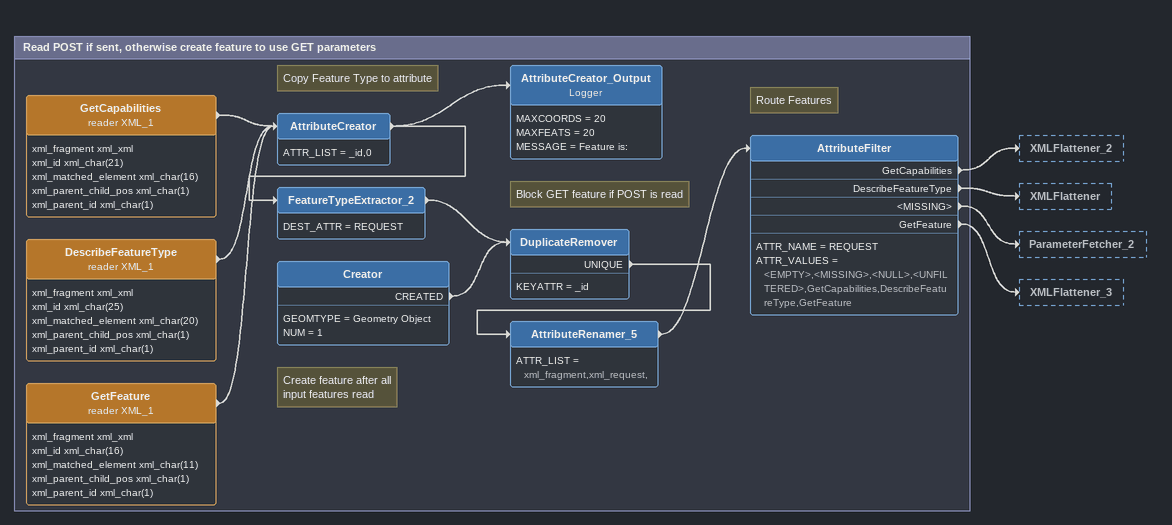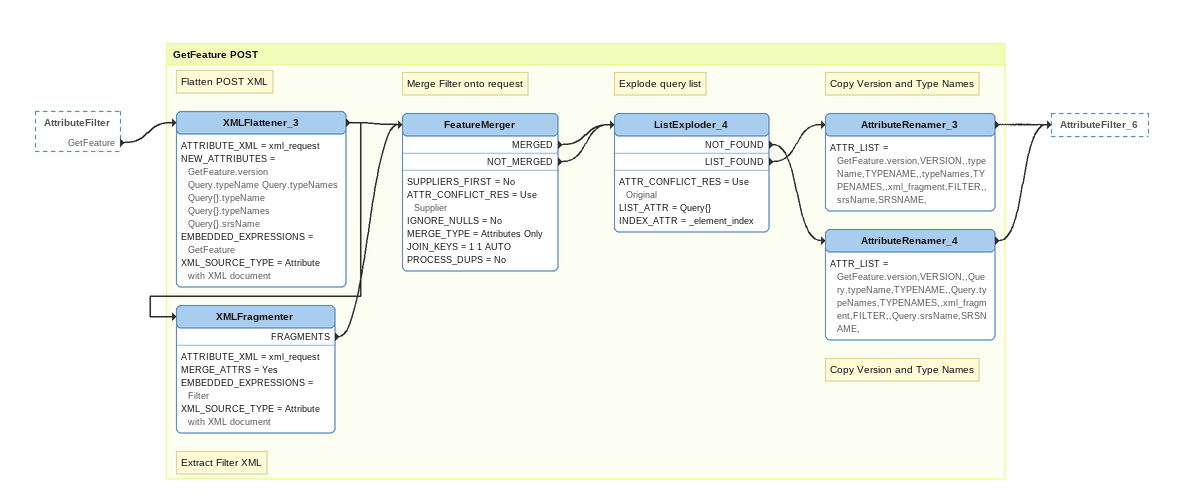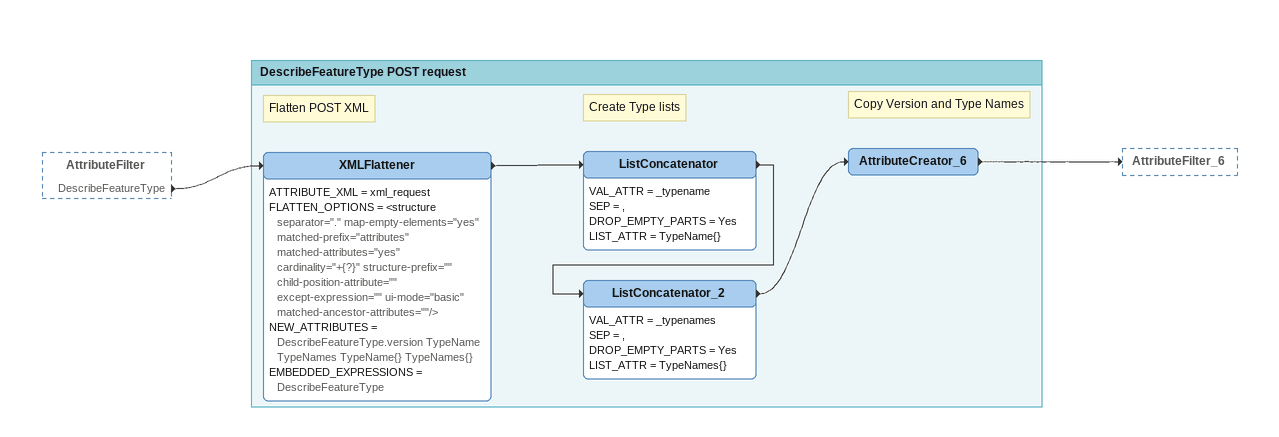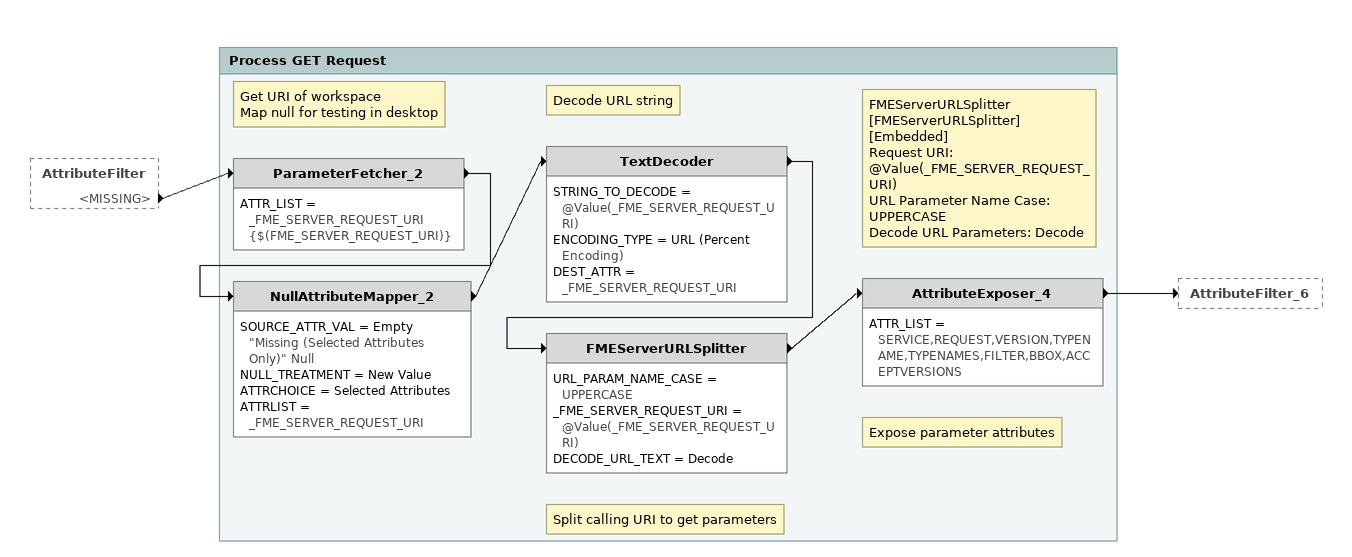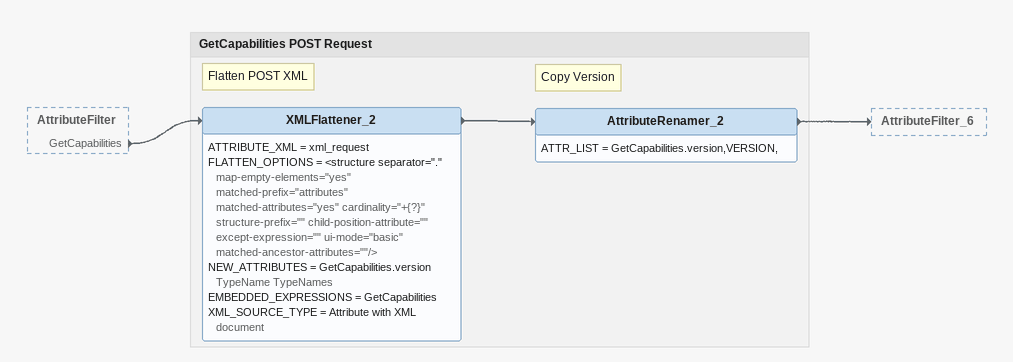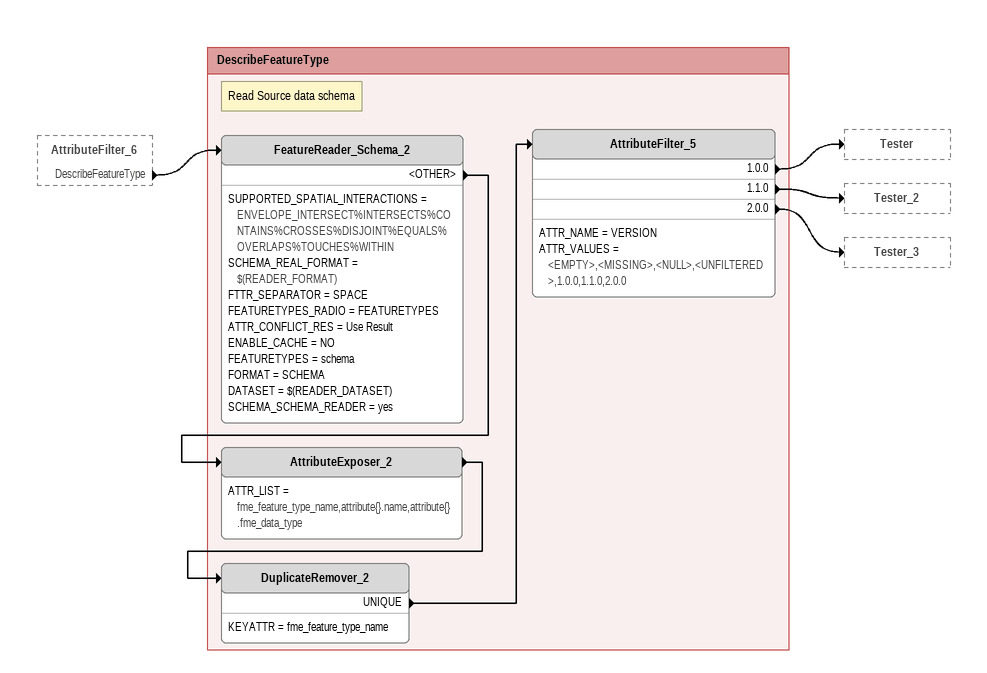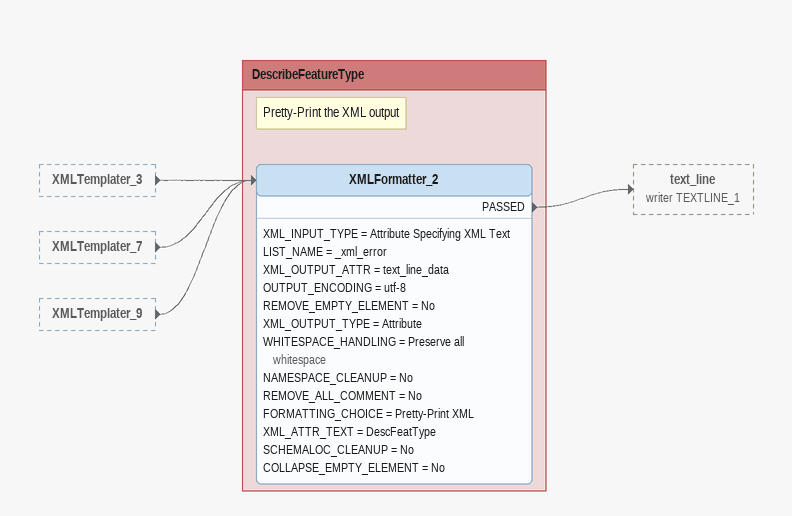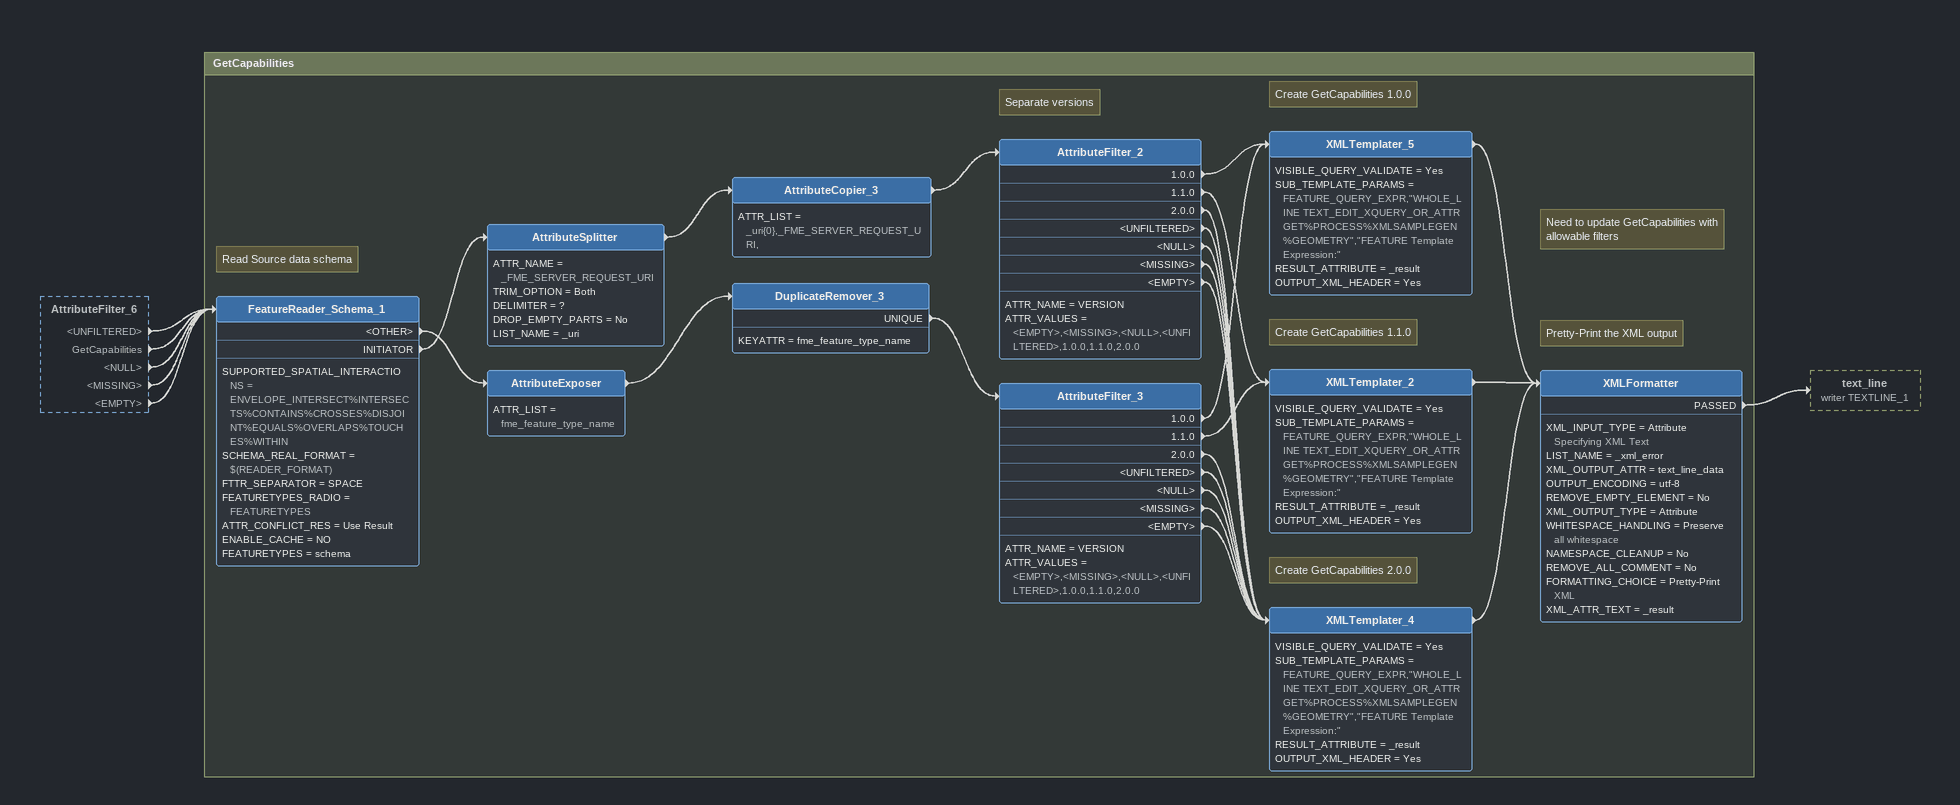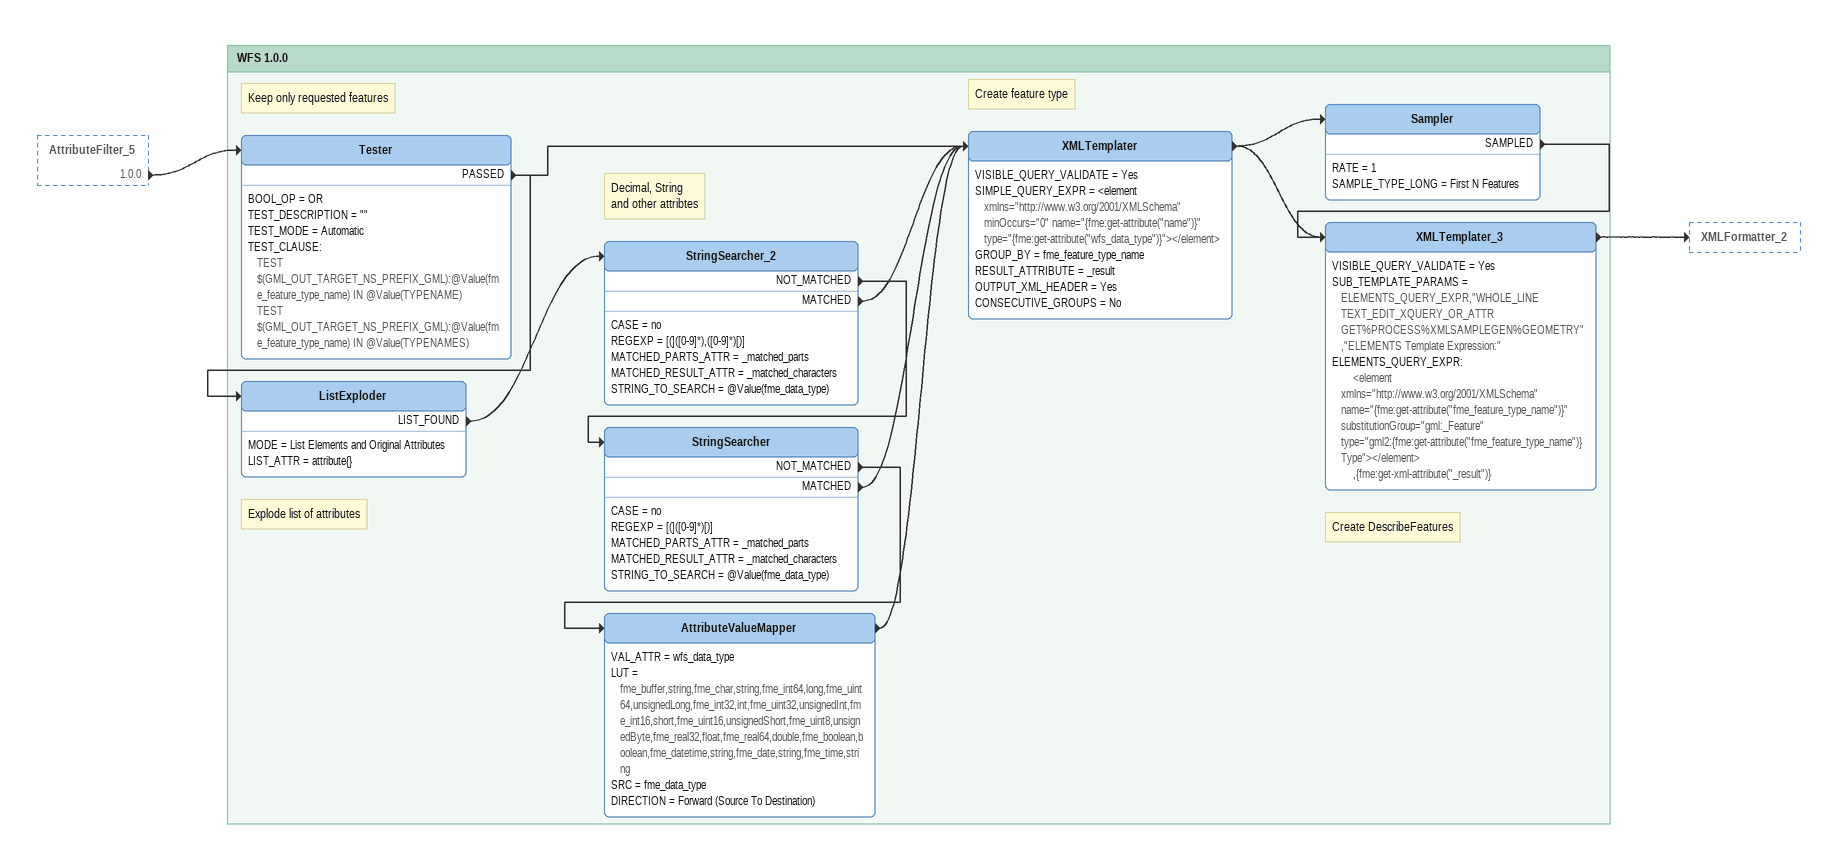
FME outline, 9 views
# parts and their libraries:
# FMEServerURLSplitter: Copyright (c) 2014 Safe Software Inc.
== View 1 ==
Bookmark: Read POST if sent, otherwise create feature to use GET parameters
GetCapabilities (reader XML_1)
    attributes: xml_fragment xml_xml, xml_id xml_char(21), xml_matched_element xml_char(16), xml_parent_child_pos xml_char(1), xml_parent_id xml_char(1)
    -> AttributeCreator
DescribeFeatureType (reader XML_1)
    attributes: xml_fragment xml_xml, xml_id xml_char(25), xml_matched_element xml_char(20), xml_parent_child_pos xml_char(1), xml_parent_id xml_char(1)
    -> AttributeCreator
GetFeature (reader XML_1)
    attributes: xml_fragment xml_xml, xml_id xml_char(16), xml_matched_element xml_char(11), xml_parent_child_pos xml_char(1), xml_parent_id xml_char(1)
    -> AttributeCreator
Note: Copy Feature Type to attribute
AttributeCreator
    ATTR_LIST = _id,0
    -> FeatureTypeExtractor_2
    -> AttributeCreator_Output
AttributeCreator_Output: Logger
    MAXCOORDS = 20
    MAXFEATS = 20
    MESSAGE = Feature is:
FeatureTypeExtractor_2
    DEST_ATTR = REQUEST
    -> DuplicateRemover
Note: Create feature after all / input features read
Creator
    GEOMTYPE = Geometry Object
    NUM = 1
    CREATED -> DuplicateRemover
Note: Block GET feature if POST is read
DuplicateRemover
    KEYATTR = _id
    UNIQUE -> AttributeRenamer_5
AttributeRenamer_5
    ATTR_LIST = xml_fragment,xml_request,
    -> AttributeFilter
Note: Route Features
AttributeFilter
    ATTR_NAME = REQUEST
    ATTR_VALUES = <EMPTY>,<MISSING>,<NULL>,<UNFILTERED>,GetCapabilities,DescribeFeatureType,GetFeature
    GetCapabilities -> XMLFlattener_2
    DescribeFeatureType -> XMLFlattener
    <MISSING> -> ParameterFetcher_2
    GetFeature -> XMLFlattener_3

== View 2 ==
AttributeFilter [outside]
    GetFeature -> XMLFlattener_3

Bookmark: GetFeature POST
Note: Flatten POST XML
XMLFlattener_3
    ATTRIBUTE_XML = xml_request
    NEW_ATTRIBUTES = GetFeature.version Query.typeName Query.typeNames Query{}.typeName Query{}.typeNames Query{}.srsName
    EMBEDDED_EXPRESSIONS = GetFeature
    XML_SOURCE_TYPE = Attribute with XML document
    -> XMLFragmenter
    -> FeatureMerger
Note: Extract Filter XML
XMLFragmenter
    ATTRIBUTE_XML = xml_request
    MERGE_ATTRS = Yes
    EMBEDDED_EXPRESSIONS = Filter
    XML_SOURCE_TYPE = Attribute with XML document
    FRAGMENTS -> FeatureMerger
Note: Merge Filter onto request
FeatureMerger
    SUPPLIERS_FIRST = No
    ATTR_CONFLICT_RES = Use Supplier
    IGNORE_NULLS = No
    MERGE_TYPE = Attributes Only
    JOIN_KEYS = 1 1 AUTO
    PROCESS_DUPS = No
    MERGED -> ListExploder_4
    NOT_MERGED -> ListExploder_4
Note: Explode query list
ListExploder_4
    ATTR_CONFLICT_RES = Use Original
    LIST_ATTR = Query{}
    INDEX_ATTR = _element_index
    NOT_FOUND -> AttributeRenamer_4
    LIST_FOUND -> AttributeRenamer_3
Note: Copy Version and Type Names
AttributeRenamer_3
    ATTR_LIST = GetFeature.version,VERSION,,typeName,TYPENAME,,typeNames,TYPENAMES,,xml_fragment,FILTER,,srsName,SRSNAME,
    -> AttributeFilter_6
Note: Copy Version and Type Names
AttributeRenamer_4
    ATTR_LIST = GetFeature.version,VERSION,,Query.typeName,TYPENAME,,Query.typeNames,TYPENAMES,,xml_fragment,FILTER,,Query.srsName,SRSNAME,
    -> AttributeFilter_6

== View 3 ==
AttributeFilter [outside]
    DescribeFeatureType -> XMLFlattener

Bookmark: DescribeFeatureType POST request
Note: Flatten POST XML
XMLFlattener
    ATTRIBUTE_XML = xml_request
    FLATTEN_OPTIONS = <structure separator="." map-empty-elements="yes" matched-prefix="attributes" matched-attributes="yes" cardinality="+{?}" structure-prefix="" child-position-attribute="" except-expression="" ui-mode="basic" matched-ancestor-attributes=""/>
    NEW_ATTRIBUTES = DescribeFeatureType.version TypeName TypeNames TypeName{} TypeNames{}
    EMBEDDED_EXPRESSIONS = DescribeFeatureType
    -> ListConcatenator
Note: Create Type lists
ListConcatenator
    VAL_ATTR = _typename
    SEP = ,
    DROP_EMPTY_PARTS = Yes
    LIST_ATTR = TypeName{}
    -> ListConcatenator_2
ListConcatenator_2
    VAL_ATTR = _typenames
    SEP = ,
    DROP_EMPTY_PARTS = Yes
    LIST_ATTR = TypeNames{}
    -> AttributeCreator_6
Note: Copy Version and Type Names
AttributeCreator_6
    -> AttributeFilter_6

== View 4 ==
AttributeFilter [outside]
    <MISSING> -> ParameterFetcher_2

Bookmark: Process GET Request
Note: Get URI of workspace / Map null for testing in desktop
ParameterFetcher_2
    ATTR_LIST = _FME_SERVER_REQUEST_URI {$(FME_SERVER_REQUEST_URI)}
    -> NullAttributeMapper_2
NullAttributeMapper_2
    SOURCE_ATTR_VAL = Empty "Missing (Selected Attributes Only)" Null
    NULL_TREATMENT = New Value
    ATTRCHOICE = Selected Attributes
    ATTRLIST = _FME_SERVER_REQUEST_URI
    -> TextDecoder
Note: Decode URL string
TextDecoder
    STRING_TO_DECODE = @Value(_FME_SERVER_REQUEST_URI)
    ENCODING_TYPE = URL (Percent Encoding)
    DEST_ATTR = _FME_SERVER_REQUEST_URI
    -> FMEServerURLSplitter
Note: Split calling URI to get parameters
Note: FMEServerURLSplitter [FMEServerURLSplitter] / [Embedded] / Request URI: @Value(_FME_SERVER_REQUEST_URI) / URL Parameter Name Case: UPPERCASE / Decode URL Parameters: Decode
FMEServerURLSplitter
    URL_PARAM_NAME_CASE = UPPERCASE
    _FME_SERVER_REQUEST_URI = @Value(_FME_SERVER_REQUEST_URI)
    DECODE_URL_TEXT = Decode
    -> AttributeExposer_4
Note: Expose parameter attributes
AttributeExposer_4
    ATTR_LIST = SERVICE,REQUEST,VERSION,TYPENAME,TYPENAMES,FILTER,BBOX,ACCEPTVERSIONS
    -> AttributeFilter_6

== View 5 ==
AttributeFilter [outside]
    GetCapabilities -> XMLFlattener_2

Bookmark: GetCapabilities POST Request
Note: Flatten POST XML
XMLFlattener_2
    ATTRIBUTE_XML = xml_request
    FLATTEN_OPTIONS = <structure separator="." map-empty-elements="yes" matched-prefix="attributes" matched-attributes="yes" cardinality="+{?}" structure-prefix="" child-position-attribute="" except-expression="" ui-mode="basic" matched-ancestor-attributes=""/>
    NEW_ATTRIBUTES = GetCapabilities.version TypeName TypeNames
    EMBEDDED_EXPRESSIONS = GetCapabilities
    XML_SOURCE_TYPE = Attribute with XML document
    -> AttributeRenamer_2
Note: Copy Version
AttributeRenamer_2
    ATTR_LIST = GetCapabilities.version,VERSION,
    -> AttributeFilter_6

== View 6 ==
AttributeFilter_6 [outside]
    DescribeFeatureType -> FeatureReader_Schema_2

Bookmark: DescribeFeatureType
Note: Read Source data schema
FeatureReader_Schema_2
    SUPPORTED_SPATIAL_INTERACTIONS = ENVELOPE_INTERSECT%INTERSECTS%CONTAINS%CROSSES%DISJOINT%EQUALS%OVERLAPS%TOUCHES%WITHIN
    SCHEMA_REAL_FORMAT = $(READER_FORMAT)
    FTTR_SEPARATOR = SPACE
    FEATURETYPES_RADIO = FEATURETYPES
    ATTR_CONFLICT_RES = Use Result
    ENABLE_CACHE = NO
    FEATURETYPES = schema
    FORMAT = SCHEMA
    DATASET = $(READER_DATASET)
    SCHEMA_SCHEMA_READER = yes
    <OTHER> -> AttributeExposer_2
AttributeExposer_2
    ATTR_LIST = fme_feature_type_name,attribute{}.name,attribute{}.fme_data_type
    -> DuplicateRemover_2
DuplicateRemover_2
    KEYATTR = fme_feature_type_name
    UNIQUE -> AttributeFilter_5
AttributeFilter_5
    ATTR_NAME = VERSION
    ATTR_VALUES = <EMPTY>,<MISSING>,<NULL>,<UNFILTERED>,1.0.0,1.1.0,2.0.0
    1.0.0 -> Tester
    1.1.0 -> Tester_2
    2.0.0 -> Tester_3

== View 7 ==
XMLTemplater_3 [outside]
    -> XMLFormatter_2
XMLTemplater_7 [outside]
    -> XMLFormatter_2
XMLTemplater_9 [outside]
    -> XMLFormatter_2

Bookmark: DescribeFeatureType
Note: Pretty-Print the XML output
XMLFormatter_2
    XML_INPUT_TYPE = Attribute Specifying XML Text
    LIST_NAME = _xml_error
    XML_OUTPUT_ATTR = text_line_data
    OUTPUT_ENCODING = utf-8
    REMOVE_EMPTY_ELEMENT = No
    XML_OUTPUT_TYPE = Attribute
    WHITESPACE_HANDLING = Preserve all whitespace
    NAMESPACE_CLEANUP = No
    REMOVE_ALL_COMMENT = No
    FORMATTING_CHOICE = Pretty-Print XML
    XML_ATTR_TEXT = DescFeatType
    SCHEMALOC_CLEANUP = No
    COLLAPSE_EMPTY_ELEMENT = No
    PASSED -> text_line (writer TEXTLINE_1)

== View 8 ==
AttributeFilter_6 [outside]
    <UNFILTERED> -> FeatureReader_Schema_1
    GetCapabilities -> FeatureReader_Schema_1
    <NULL> -> FeatureReader_Schema_1
    <MISSING> -> FeatureReader_Schema_1
    <EMPTY> -> FeatureReader_Schema_1

Bookmark: GetCapabilities
Note: Read Source data schema
FeatureReader_Schema_1
    SUPPORTED_SPATIAL_INTERACTIONS = ENVELOPE_INTERSECT%INTERSECTS%CONTAINS%CROSSES%DISJOINT%EQUALS%OVERLAPS%TOUCHES%WITHIN
    SCHEMA_REAL_FORMAT = $(READER_FORMAT)
    FTTR_SEPARATOR = SPACE
    FEATURETYPES_RADIO = FEATURETYPES
    ATTR_CONFLICT_RES = Use Result
    ENABLE_CACHE = NO
    FEATURETYPES = schema
    <OTHER> -> AttributeExposer
    INITIATOR -> AttributeSplitter
AttributeSplitter
    ATTR_NAME = _FME_SERVER_REQUEST_URI
    TRIM_OPTION = Both
    DELIMITER = ?
    DROP_EMPTY_PARTS = No
    LIST_NAME = _uri
    -> AttributeCopier_3
AttributeCopier_3
    ATTR_LIST = _uri{0},_FME_SERVER_REQUEST_URI,
    -> AttributeFilter_2
Note: Separate versions
AttributeFilter_2
    ATTR_NAME = VERSION
    ATTR_VALUES = <EMPTY>,<MISSING>,<NULL>,<UNFILTERED>,1.0.0,1.1.0,2.0.0
    1.0.0 -> XMLTemplater_5
    1.1.0 -> XMLTemplater_2
    2.0.0 -> XMLTemplater_4
    <UNFILTERED> -> XMLTemplater_4
    <NULL> -> XMLTemplater_4
    <MISSING> -> XMLTemplater_4
    <EMPTY> -> XMLTemplater_4
AttributeExposer
    ATTR_LIST = fme_feature_type_name
    -> DuplicateRemover_3
DuplicateRemover_3
    KEYATTR = fme_feature_type_name
    UNIQUE -> AttributeFilter_3
AttributeFilter_3
    ATTR_NAME = VERSION
    ATTR_VALUES = <EMPTY>,<MISSING>,<NULL>,<UNFILTERED>,1.0.0,1.1.0,2.0.0
    1.0.0 -> XMLTemplater_5
    1.1.0 -> XMLTemplater_2
    2.0.0 -> XMLTemplater_4
    <UNFILTERED> -> XMLTemplater_4
    <NULL> -> XMLTemplater_4
    <MISSING> -> XMLTemplater_4
    <EMPTY> -> XMLTemplater_4
Note: Create GetCapabilities 1.0.0
XMLTemplater_5
    VISIBLE_QUERY_VALIDATE = Yes
    SUB_TEMPLATE_PARAMS = FEATURE_QUERY_EXPR,"WHOLE_LINE TEXT_EDIT_XQUERY_OR_ATTR GET%PROCESS%XMLSAMPLEGEN%GEOMETRY","FEATURE Template Expression:"
    RESULT_ATTRIBUTE = _result
    OUTPUT_XML_HEADER = Yes
    -> XMLFormatter
Note: Create GetCapabilities 1.1.0
Note: Need to update GetCapabilities with allowable filters
XMLTemplater_2
    VISIBLE_QUERY_VALIDATE = Yes
    SUB_TEMPLATE_PARAMS = FEATURE_QUERY_EXPR,"WHOLE_LINE TEXT_EDIT_XQUERY_OR_ATTR GET%PROCESS%XMLSAMPLEGEN%GEOMETRY","FEATURE Template Expression:"
    RESULT_ATTRIBUTE = _result
    OUTPUT_XML_HEADER = Yes
    -> XMLFormatter
Note: Create GetCapabilities 2.0.0
XMLTemplater_4
    VISIBLE_QUERY_VALIDATE = Yes
    SUB_TEMPLATE_PARAMS = FEATURE_QUERY_EXPR,"WHOLE_LINE TEXT_EDIT_XQUERY_OR_ATTR GET%PROCESS%XMLSAMPLEGEN%GEOMETRY","FEATURE Template Expression:"
    RESULT_ATTRIBUTE = _result
    OUTPUT_XML_HEADER = Yes
    -> XMLFormatter
Note: Pretty-Print the XML output
XMLFormatter
    XML_INPUT_TYPE = Attribute Specifying XML Text
    LIST_NAME = _xml_error
    XML_OUTPUT_ATTR = text_line_data
    OUTPUT_ENCODING = utf-8
    REMOVE_EMPTY_ELEMENT = No
    XML_OUTPUT_TYPE = Attribute
    WHITESPACE_HANDLING = Preserve all whitespace
    NAMESPACE_CLEANUP = No
    REMOVE_ALL_COMMENT = No
    FORMATTING_CHOICE = Pretty-Print XML
    XML_ATTR_TEXT = _result
    PASSED -> text_line (writer TEXTLINE_1)

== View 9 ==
AttributeFilter_5 [outside]
    1.0.0 -> Tester

Bookmark: WFS 1.0.0
Note: Keep only requested features
Tester
    BOOL_OP = OR
    TEST_DESCRIPTION = ""
    TEST_MODE = Automatic
    TEST_CLAUSE:
      TEST $(GML_OUT_TARGET_NS_PREFIX_GML):@Value(fme_feature_type_name) IN @Value(TYPENAME)
      TEST $(GML_OUT_TARGET_NS_PREFIX_GML):@Value(fme_feature_type_name) IN @Value(TYPENAMES)
    PASSED -> ListExploder
    PASSED -> XMLTemplater
Note: Explode list of attributes
ListExploder
    MODE = List Elements and Original Attributes
    LIST_ATTR = attribute{}
    LIST_FOUND -> StringSearcher_2
Note: Decimal, String / and other attribtes
StringSearcher_2
    CASE = no
    REGEXP = [(]([0-9]*),([0-9]*)[)]
    MATCHED_PARTS_ATTR = _matched_parts
    MATCHED_RESULT_ATTR = _matched_characters
    STRING_TO_SEARCH = @Value(fme_data_type)
    NOT_MATCHED -> StringSearcher
    MATCHED -> XMLTemplater
StringSearcher
    CASE = no
    REGEXP = [(]([0-9]*)[)]
    MATCHED_PARTS_ATTR = _matched_parts
    MATCHED_RESULT_ATTR = _matched_characters
    STRING_TO_SEARCH = @Value(fme_data_type)
    NOT_MATCHED -> AttributeValueMapper
    MATCHED -> XMLTemplater
AttributeValueMapper
    VAL_ATTR = wfs_data_type
    LUT = fme_buffer,string,fme_char,string,fme_int64,long,fme_uint64,unsignedLong,fme_int32,int,fme_uint32,unsignedInt,fme_int16,short,fme_uint16,unsignedShort,fme_uint8,unsignedByte,fme_real32,float,fme_real64,double,fme_boolean,boolean,fme_datetime,string,fme_date,string,fme_time,string
    SRC = fme_data_type
    DIRECTION = Forward (Source To Destination)
    -> XMLTemplater
Note: Create feature type
XMLTemplater
    VISIBLE_QUERY_VALIDATE = Yes
    SIMPLE_QUERY_EXPR = <element xmlns="http://www.w3.org/2001/XMLSchema" minOccurs="0" name="{fme:get-attribute("name")}" type="{fme:get-attribute("wfs_data_type")}"></element>
    GROUP_BY = fme_feature_type_name
    RESULT_ATTRIBUTE = _result
    OUTPUT_XML_HEADER = Yes
    CONSECUTIVE_GROUPS = No
    -> XMLTemplater_3
    -> Sampler
Sampler
    RATE = 1
    SAMPLE_TYPE_LONG = First N Features
    SAMPLED -> XMLTemplater_3
Note: Create DescribeFeatures
XMLTemplater_3
    VISIBLE_QUERY_VALIDATE = Yes
    SUB_TEMPLATE_PARAMS = ELEMENTS_QUERY_EXPR,"WHOLE_LINE TEXT_EDIT_XQUERY_OR_ATTR GET%PROCESS%XMLSAMPLEGEN%GEOMETRY","ELEMENTS Template Expression:"
    ELEMENTS_QUERY_EXPR:
      	<element xmlns="http://www.w3.org/2001/XMLSchema" name="{fme:get-attribute("fme_feature_type_name")}" substitutionGroup="gml:_Feature" type="gml2:{fme:get-attribute("fme_feature_type_name")}Type"></element>
          ,{fme:get-xml-attribute("_result")}
    -> XMLFormatter_2
